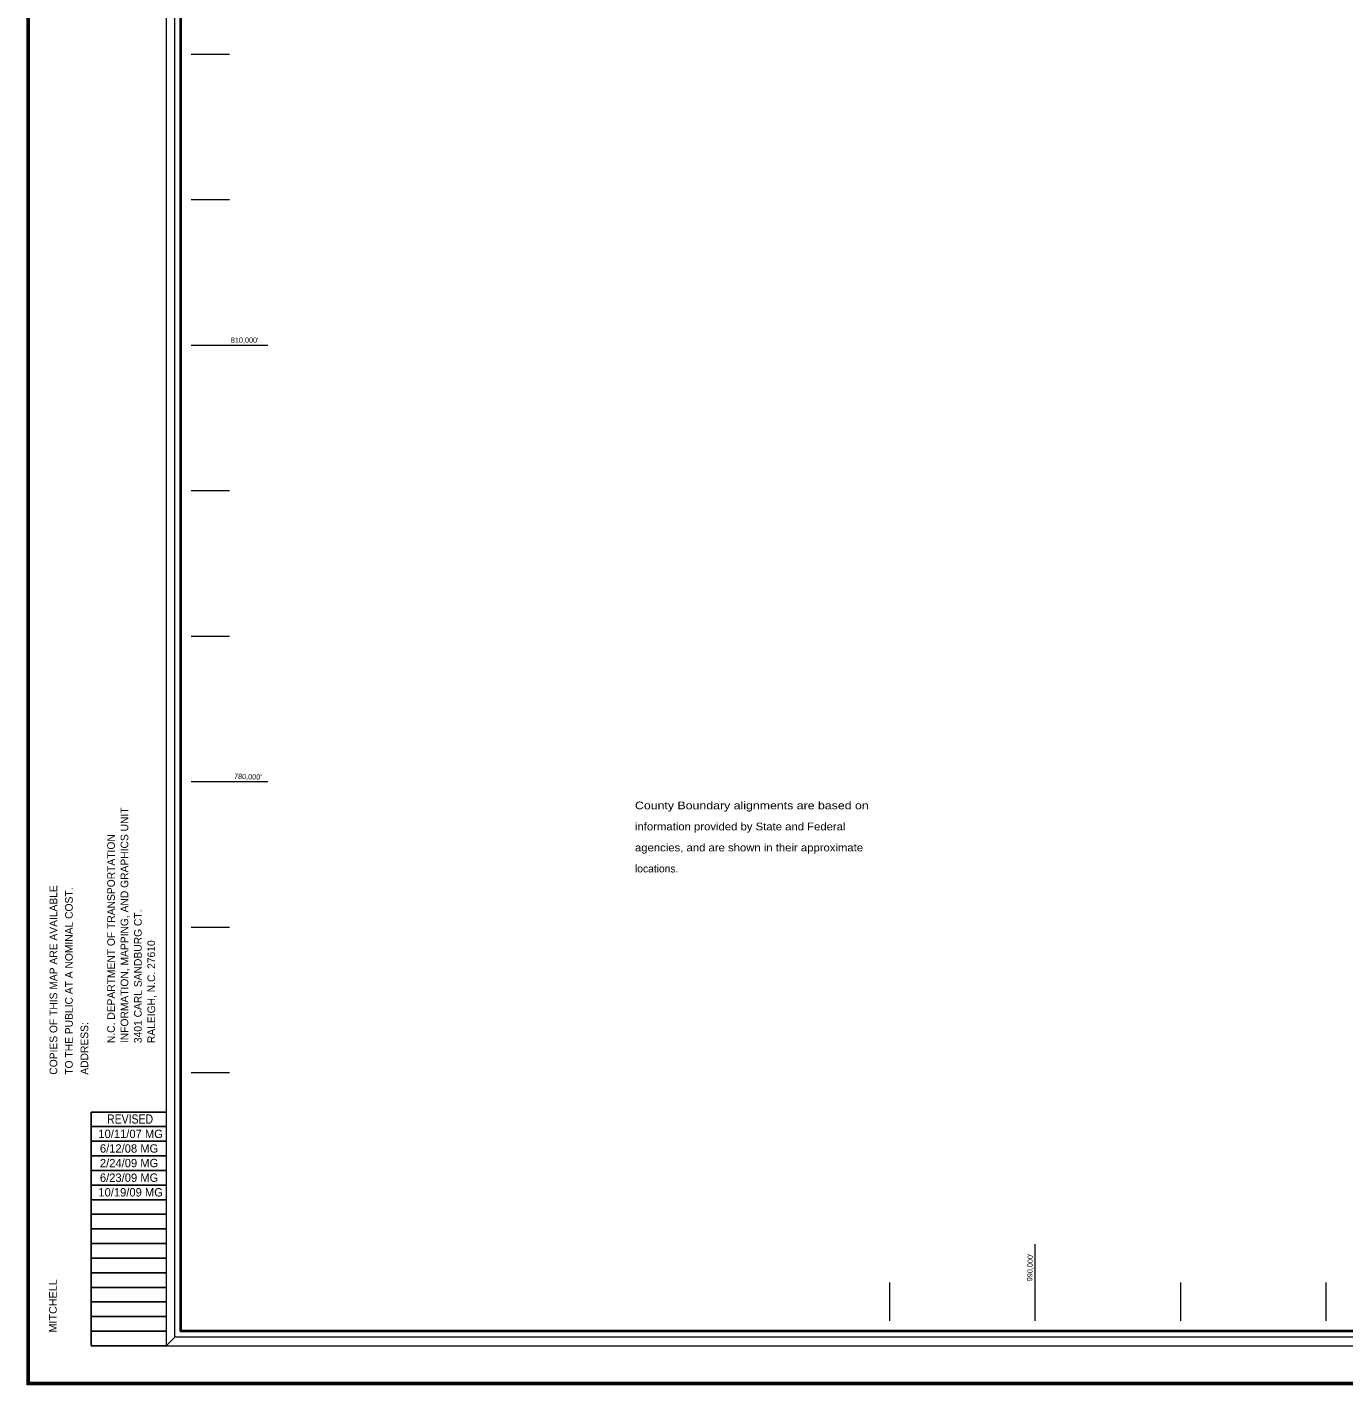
# Model space of a CAD drawing. Extents: x 280413 to 377263, y 225108 to 340936.
# Drawn here: x 280632 to 308219, y 225108 to 253548 of the extents above; entities that cross this region are included whole.
import ezdxf
from ezdxf.enums import TextEntityAlignment as Align

# ---------------------------------------------------------------- set-up
doc = ezdxf.new("R2010")
doc.units = 0
doc.header["$LTSCALE"] = 60
doc.header["$PDMODE"] = 32
doc.header["$PDSIZE"] = 30
for name, color, linetype, lineweight in [('1', 7, 'Continuous', 25), ('20', 7, 'Continuous', 40), ('61', 7, 'Continuous', 13)]:
    doc.layers.add(name, color=color, linetype=linetype, lineweight=lineweight)

msp = doc.modelspace()

# ---------------------------------------------------------------- linework, layer by layer
at = {"layer": '1', "lineweight": 13}
msp.add_lwpolyline([(377262.65, 225108.43), (280632.01, 225108.43), (280632.01, 281505.47), (377262.65, 281505.47)], close=True, dxfattribs=at)
at = {"layer": '1'}
msp.add_point((280667.01, 225143.43), dxfattribs=at)
at = {"layer": '20', "lineweight": 25}
for p, q in [((281974.64, 230823.24), (283545.67, 230823.24)), ((281974.64, 230823.24), (281974.64, 225925.86)), ((281974.64, 230517.12), (283545.67, 230517.12)), ((281974.64, 230211.04), (283545.67, 230211.04)), ((281974.64, 229904.96), (283545.67, 229904.96)), ((281974.64, 229598.88), (283545.67, 229598.88)), ((281974.64, 229292.8), (283545.67, 229292.8)), ((281974.64, 228986.72), (283545.67, 228986.72)), ((281974.64, 228680.64), (283545.67, 228680.64)), ((281974.64, 228374.53), (283545.67, 228374.53)), ((281974.64, 228068.45), (283545.67, 228068.45)), ((281974.64, 227762.37), (283545.67, 227762.37)), ((281974.64, 227456.29), (283545.67, 227456.29)), ((281974.64, 227150.21), (283545.67, 227150.21)), ((281974.64, 226844.13), (283545.67, 226844.13)), ((281974.64, 226538.02), (283545.67, 226538.02)), ((281974.64, 226231.94), (283545.67, 226231.94)), ((281974.64, 225925.86), (283545.67, 225925.86))]:
    msp.add_line(p, q, dxfattribs=at)
at = {"layer": '20'}
for points in [[(280667.01, 281470.47), (377227.65, 281470.47), (377227.65, 225143.43), (280667.01, 225143.43)], [(283854.86, 280361.51), (376302.14, 280361.51), (376302.14, 226235.14), (283854.86, 226235.14)]]:
    msp.add_lwpolyline(points, close=True, dxfattribs=at)
at = {"layer": '20', "lineweight": 13}
msp.add_lwpolyline([(283545.67, 280686.97), (283545.67, 225925.86), (283724.22, 226104.54), (283724.22, 280492.14), (376432.75, 280492.14), (376432.75, 226104.54), (283724.22, 226104.54), (283545.67, 225925.86), (376611.33, 225925.86), (376611.33, 280686.97)], close=True, dxfattribs=at)
at = {"layer": '61'}
for p, q in [((284068.09, 252984), (284872.59, 252984)), ((284068.09, 249936), (284872.59, 249936)), ((284068.09, 246888), (285677.09, 246888)), ((284068.09, 243840), (284872.59, 243840)), ((284068.09, 240792), (284872.59, 240792)), ((284068.09, 237744), (285677.09, 237744)), ((284068.09, 234696), (284872.59, 234696)), ((284068.09, 231648), (284872.59, 231648)), ((301752, 226448.37), (301752, 228057.37)), ((298704, 226448.37), (298704, 227252.87)), ((304800, 226448.37), (304800, 227252.87)), ((307848, 226448.37), (307848, 227252.87))]:
    msp.add_line(p, q, dxfattribs=at)

# ---------------------------------------------------------------- texts
at = {"layer": '20'}
for s, p in [('INFORMATION, MAPPING, AND GRAPHICS UNIT', (282751.05, 232267.04)), ('N.C. DEPARTMENT OF TRANSPORTATION', (282470.12, 232267.04)), ('COPIES OF THIS MAP ARE AVAILABLE', (281263.05, 231604.98)), ('TO THE PUBLIC AT A NOMINAL COST.', (281587.39, 231604.98)), ('3401 CARL SANDBURG CT.', (283031.97, 232267.04)), ('RALEIGH, N.C. 27610', (283312.89, 232267.04)), ('ADDRESS:', (281911.73, 231604.98))]:
    msp.add_text(s, height=160.9, rotation=90, dxfattribs=at).set_placement(p)
for s, height, width, p in [('County Boundary alignments are based on ', 161, 1.2, (293366.79, 237164.8)), ('information provided by State and Federal ', 161, 1.1, (293366.79, 236723.8)), ('agencies, and are shown in their approximate ', 161, 1.1, (293366.79, 236282.8)), ('REVISED', 193.1, 0.85, (282306.99, 230580.19))]:
    msp.add_text(s, height=height, dxfattribs=dict(at, width=width)).set_placement(p)
msp.add_text('locations.', height=161, dxfattribs=at).set_placement((293366.79, 235841.8))
for s, p in [(' 10/11/07 MG', (282767.44, 230278.75)), (' 6/12/08 MG ', (282767.44, 229972.67)), (' 2/24/09 MG ', (282767.44, 229666.59)), (' 6/23/09 MG ', (282767.44, 229360.51)), (' 10/19/09 MG', (282767.44, 229054.43))]:
    msp.add_text(s, height=175, dxfattribs=at).set_placement(p, align=Align.CENTER)
at = {"layer": '20', "width": 1.05}
msp.add_text('MITCHELL    ', height=160.9, rotation=90, dxfattribs=at).set_placement((281251.84, 226888.27), align=Align.CENTER)
at = {"layer": '61'}
msp.add_text("810,000'", height=110, dxfattribs=at).set_placement((285188.33, 246936.87), align=Align.CENTER)
for s, rotation, p in [("780,000'", 357.951, (285253.9, 237793.32)), ("990,000'", 88.493, (301697.16, 227565.27))]:
    msp.add_text(s, height=110, rotation=rotation, dxfattribs=at).set_placement(p, align=Align.CENTER)

doc.saveas('drawing.dxf')
